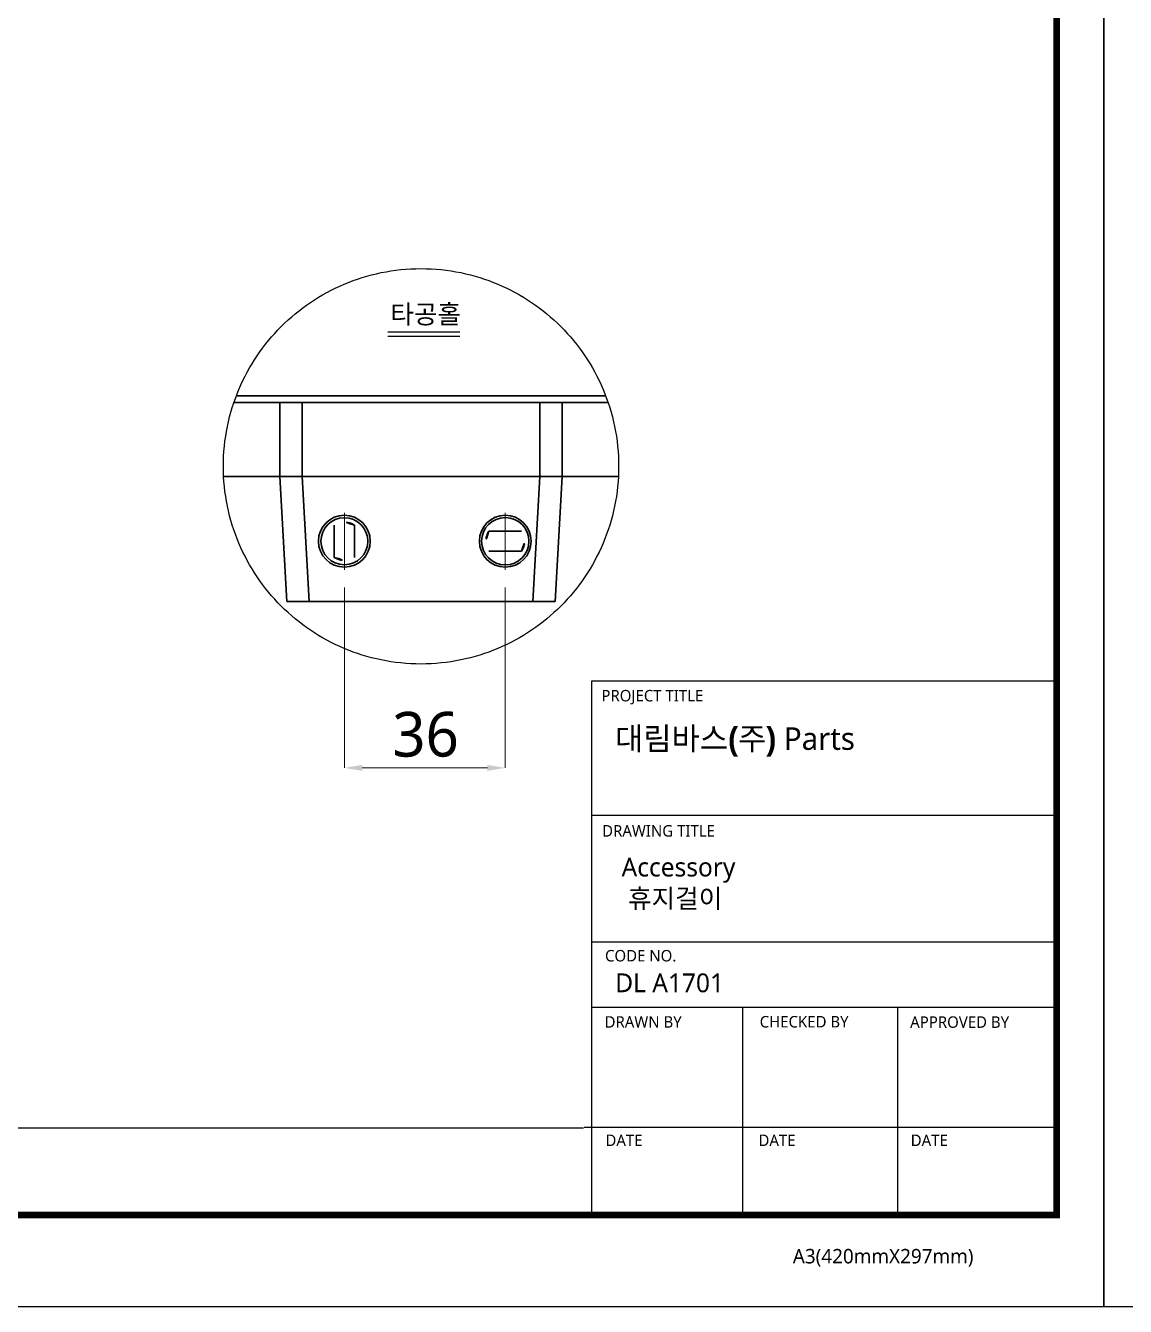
# Model space of a CAD drawing. Extents: x 16296675745 to 16296677481, y -37409619395 to -37409618123.
# Drawn here: x 16296676236.6 to 16296676482.7, y -37409618710.2 to -37409618423.7 of the extents above; entities that cross this region are included whole.
import ezdxf

# ---------------------------------------------------------------- set-up
doc = ezdxf.new("R2010")
doc.units = 0
doc.header["$LTSCALE"] = 10
doc.header["$MEASUREMENT"] = 0
doc.header["$PDMODE"] = 3
doc.header["$PDSIZE"] = -10
doc.linetypes.add('CENTER', pattern=[2, 1.25, -0.25, 0.25, -0.25])
doc.linetypes.add('PHANTOM2', pattern=[1.25, 0.625, -0.125, 0.125, -0.125, 0.125, -0.125])
doc.layers.get('0').update_dxf_attribs({"linetype": 'CONTINUOUS'})
doc.layers.get('DEFPOINTS').update_dxf_attribs({"linetype": 'CONTINUOUS'})
doc.layers.add('标尺线', color=82, linetype='CONTINUOUS', lineweight=18)
doc.layers.add('粗实线', color=7, linetype='CONTINUOUS', lineweight=35)
doc.styles.add('Daelim Dimension', font='')
doc.styles.get('Daelim Dimension').set_extended_font_data('NanumGothic')
doc.dimstyles.new('DEFAULT', dxfattribs={"dimscale": 2, "dimtxt": 2, "dimasz": 2, "dimexe": 0, "dimexo": 2, "dimgap": 1, "dimtad": 1, "dimdec": 1, "dimzin": 9, "dimdsep": 46, "dimtxsty": 'Daelim Dimension', "dimcen": 0.5, "dimclrd": 252, "dimclre": 252, "dimclrt": 3, "dimadec": 1, "dimazin": 0, "dimtfac": 1, "dimtdec": 1, "dimtix": 1, "dimtmove": 0, "dimatfit": 3, "dimfxl": 1, "dimtolj": 1, "dimtzin": 1, "dimlwd": 9, "dimlwe": 9, "dimarcsym": 0})

# ---------------------------------------------------------------- blocks, each defined once
blk = doc.blocks.new('*D30')
at = {"layer": 'DEFPOINTS', "color": 0, "transparency": 16777216}
for p in [(16296676307.95447, -37409618545.438217), (16296676343.95447, -37409618545.438217), (16296676343.95447, -37409618589.748352)]:
    blk.add_point(p, dxfattribs=at)
at = {"layer": '标尺线', "color": 5, "lineweight": 9, "transparency": 16777216}
for p, q in [((16296676307.95447, -37409618549.438217), (16296676307.95447, -37409618589.748352)), ((16296676343.95447, -37409618549.438217), (16296676343.95447, -37409618589.748352)), ((16296676311.95447, -37409618589.748352), (16296676339.95447, -37409618589.748352))]:
    blk.add_line(p, q, dxfattribs=at)
at = {"layer": '标尺线', "color": 5, "transparency": 16777216}
for points in [[(16296676311.95447, -37409618589.081688), (16296676311.95447, -37409618590.415024), (16296676307.95447, -37409618589.748352)], [(16296676339.95447, -37409618589.081688), (16296676339.95447, -37409618590.415024), (16296676343.95447, -37409618589.748352)]]:
    blk.add_solid(points, dxfattribs=at)
at = {"layer": '标尺线', "color": 7, "transparency": 16777216, "insert": (16296676326.13052, -37409618582.297707), "char_height": 10, "attachment_point": 5, "style": 'Daelim Dimension'}
blk.add_mtext('\\A1;36', dxfattribs=at)

msp = doc.modelspace()

# ---------------------------------------------------------------- linework, layer by layer
at = {"ltscale": 0.5}
for p, q in [((16296676317.71319, -37409618492.224701), (16296676333.822929, -37409618492.224701)), ((16296676317.71319, -37409618493.224701), (16296676333.822929, -37409618493.224701))]:
    msp.add_line(p, q, dxfattribs=at)
at = {"color": 5, "ltscale": 40}
for p, q in [((16296676467.30328, -37409618570.35173), (16296676363.260189, -37409618570.35173)), ((16296676467.30328, -37409618600.424744), (16296676363.260189, -37409618600.424744)), ((16296676467.30328, -37409618600.424744), (16296676363.260189, -37409618600.424744)), ((16296676467.30328, -37409618628.714417), (16296676363.260189, -37409618628.714417)), ((16296676467.30328, -37409618628.714417), (16296676363.260189, -37409618628.714417)), ((16296676467.30328, -37409618643.305077), (16296676363.260189, -37409618643.305077)), ((16296676467.30328, -37409618643.305077), (16296676363.260189, -37409618643.305077)), ((16296676397.054291, -37409618643.305077), (16296676397.054291, -37409618689.75206)), ((16296676431.73683, -37409618643.305077), (16296676431.73683, -37409618689.75206)), ((16296676467.30328, -37409618670.135719), (16296676361.615641, -37409618670.135719)), ((16296676467.30328, -37409618670.135719), (16296676364.070789, -37409618670.135719)), ((16296676467.30328, -37409618689.75206), (16296676378.138069, -37409618689.75206))]:
    msp.add_line(p, q, dxfattribs=at)
at = {"color": 5, "ltscale": 0.5}
msp.add_line((16296676363.260189, -37409618570.35173), (16296676363.260189, -37409618690.381401), dxfattribs=at)
at = {"color": 5}
msp.add_line((16296675837.303169, -37409618670.210129), (16296676361.49045, -37409618670.210129), dxfattribs=at)
at = {"ltscale": 0.5}
for points in [[(16296675826.83497, -37409618710.177017), (16296676477.83497, -37409618710.177017), (16296676477.83497, -37409618233.177017), (16296675826.83497, -37409618233.177017)], [(16296676477.834841, -37409618710.177017), (16296677128.834841, -37409618710.177017), (16296677128.834841, -37409618233.177017), (16296676477.834841, -37409618233.177017)]]:
    msp.add_lwpolyline(points, close=True, dxfattribs=at)
at = {"color": 5, "linetype": 'ByBlock', "lineweight": 200, "const_width": 1.5}
msp.add_lwpolyline([(16296675837.303169, -37409618689.752296), (16296676467.303169, -37409618689.752296), (16296676467.303169, -37409618244.252296), (16296675837.303169, -37409618244.252296)], close=True, dxfattribs=at)
at = {"linetype": 'PHANTOM2', "ltscale": 0.5}
msp.add_circle((16296676325.104469, -37409618522.308228), 44.209667, dxfattribs=at)
at = {"layer": '标尺线', "color": 1, "linetype": 'CENTER', "ltscale": 0.011983}
for p, q in [((16296676307.95447, -37409618545.438217), (16296676307.95447, -37409618532.67823)), ((16296676343.95447, -37409618545.438217), (16296676343.95447, -37409618532.67823))]:
    msp.add_line(p, q, dxfattribs=at)
at = {"layer": '粗实线', "color": 7, "linetype": 'Continuous'}
for p, q in [((16296676283.254351, -37409618508.058228), (16296676366.95458, -37409618508.058228)), ((16296676366.41345, -37409618506.558228), (16296676283.795481, -37409618506.558228)), ((16296676293.529671, -37409618524.558228), (16296676293.529671, -37409618508.058228)), ((16296676298.54114, -37409618524.558228), (16296676298.54114, -37409618508.058228)), ((16296676351.667801, -37409618524.558228), (16296676351.667801, -37409618508.058228)), ((16296676356.67927, -37409618524.558228), (16296676356.67927, -37409618508.058228)), ((16296676280.952101, -37409618524.558228), (16296676369.25684, -37409618524.558228)), ((16296676293.529671, -37409618524.558228), (16296676295.104469, -37409618552.558228)), ((16296676298.54114, -37409618524.558228), (16296676300.115931, -37409618552.558228)), ((16296676350.093, -37409618552.558228), (16296676351.667801, -37409618524.558228)), ((16296676355.104469, -37409618552.558228), (16296676356.67927, -37409618524.558228)), ((16296676305.70447, -37409618542.66378), (16296676305.70447, -37409618535.452667)), ((16296676310.20447, -37409618542.66378), (16296676310.20447, -37409618535.452667)), ((16296676340.29011, -37409618536.808228), (16296676347.61882, -37409618536.808228)), ((16296676340.29011, -37409618541.308228), (16296676347.61882, -37409618541.308228)), ((16296676355.104469, -37409618552.558228), (16296676295.104469, -37409618552.558228))]:
    msp.add_line(p, q, dxfattribs=at)
for centre, radius in [((16296676307.95447, -37409618539.058228), 5.8), ((16296676307.95447, -37409618539.058228), 5.25), ((16296676343.95447, -37409618539.058228), 5.8), ((16296676343.95447, -37409618539.058228), 5.3)]:
    msp.add_circle(centre, radius, dxfattribs=at)
for centre, radius, start, end in [((16296676307.95447, -37409618539.058228), 4.25, 58.03432665, 121.96567335), ((16296676343.95447, -37409618539.058228), 4.3, 148.44914278, 211.55085722), ((16296676343.95447, -37409618539.058228), 4.3, 328.44914278, 31.55085722), ((16296676307.95447, -37409618539.058228), 4.25, 238.03432665, 301.96567335)]:
    msp.add_arc(centre, radius, start, end, dxfattribs=at)

# ---------------------------------------------------------------- texts
at = {"color": 5, "ltscale": 40, "style": 'Daelim Dimension'}
for s, height, p in [('PROJECT TITLE', 2.56901127, (16296676365.462749, -37409618574.880211)), ('DRAWING TITLE', 2.56901127, (16296676365.627451, -37409618605.116096)), ('CODE NO.', 2.5690113, (16296676366.27169, -37409618633.038078)), ('DRAWN BY', 2.5690113, (16296676366.17095, -37409618647.846474)), ('CHECKED BY', 2.5690113, (16296676400.881121, -37409618647.800911)), ('APPROVED BY', 2.56901127, (16296676434.54451, -37409618647.883904)), ('DATE', 2.5690113, (16296676366.371611, -37409618674.324471)), ('DATE', 2.5690113, (16296676400.607941, -37409618674.324471)), ('DATE', 2.5690113, (16296676434.662649, -37409618674.324471)), ('A3(420mmX297mm)', 3.24237133, (16296676408.288231, -37409618700.568008))]:
    msp.add_text(s, height=height, dxfattribs=at).set_placement(p)
at = {"attachment_point": 1, "style": 'Daelim Dimension'}
for s, insert, char_height, width in [('타공홀', (16296676318.2381, -37409618486.194168), 4.2041236, 70.7511006), ('{\\fPretendard Variable SemiBold|b0|i0|c129|p2;\\C7;대림바스(주)} Parts', (16296676368.518459, -37409618580.682037), 5.03600079, 80.93992813), (' Accessory\\P  휴지걸이', (16296676368.562889, -37409618609.828484), 4.2041236, 70.7511006), ('DL A1701', (16296676368.562889, -37409618635.719887), 4.2041236, 70.7511006)]:
    msp.add_mtext(s, dxfattribs=dict(at, insert=insert, char_height=char_height, width=width))

# ---------------------------------------------------------------- dimensions: what is measured, and where the dimension line sits
at = {"layer": '标尺线'}
dim = msp.add_linear_dim(base=(16296676343.95447, -37409618589.748352), p1=(16296676307.95447, -37409618545.438217), p2=(16296676343.95447, -37409618545.438217), dimstyle='DEFAULT', override={"dimtxt": 5, "dimclrd": 5, "dimclre": 5, "dimclrt": 7}, dxfattribs=at)
dim.commit()
dim.dimension.update_dxf_attribs({"geometry": '*D30', "text_midpoint": (16296676326.13052, -37409618589.748352), "dimtype": 160})

doc.saveas('drawing.dxf')
